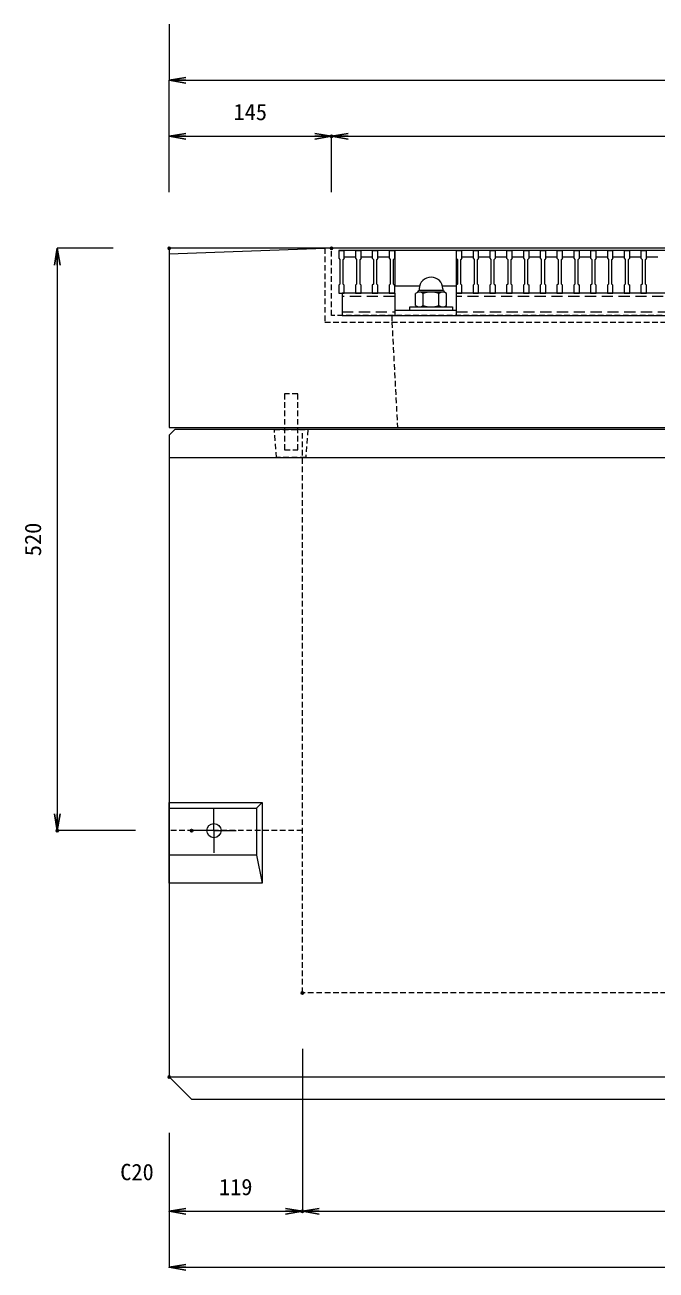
# Model space of a CAD drawing. Units: millimetres, scale not verified. Extents: x -1945 to 1945, y -1170 to 1670.
# Drawn here: x -766 to -202, y -533 to 579 of the extents above; entities that cross this region are included whole.
import ezdxf
from ezdxf.enums import TextEntityAlignment as Align

# ---------------------------------------------------------------- set-up
doc = ezdxf.new("R2010")
doc.units = ezdxf.units.MM
doc.header["$LTSCALE"] = 10
doc.header["$PDMODE"] = 32
doc.header["$PDSIZE"] = 2
doc.linetypes.add('USER1', pattern=[0.75, 0.5, -0.25])
doc.linetypes.add('USER2', pattern=[1.5, 1, -0.5])
doc.layers.add('0-0_0', color=7, linetype='Continuous')
doc.layers.add('0-2_DEFPOINTS', color=7, linetype='Continuous')
for name, color, linetype, lineweight in [('0-1_TITLE', 7, 'Continuous', 18), ('0-3_KIJUN', 7, 'USER1', 18), ('0-5_SUNPO', 3, 'Continuous', 18), ('0-7_10-GR', 5, 'Continuous', 18)]:
    doc.layers.add(name, color=color, linetype=linetype, lineweight=lineweight)
doc.styles.add('ＭＳ ゴシック', font='')
doc.styles.get('ＭＳ ゴシック').set_extended_font_data('MS Gothic')

# ---------------------------------------------------------------- blocks, each defined once
blk = doc.blocks.new('_OPEN')
at = {"layer": '0-0_0'}
blk.add_line((0, 0), (-1, 0), dxfattribs=at)
blk.add_lwpolyline([(-1, 0.1667), (0, 0), (-1, -0.1667)], dxfattribs=at)
blk = doc.blocks.new('D13')
at = {"layer": '0-2_DEFPOINTS'}
for p in [(1427.34, 1134.64), (1308.34, 1059.64), (1427.34, 939.64)]:
    blk.add_point(p, dxfattribs=at)
at = {"layer": '0-5_SUNPO'}
for p, q in [((1427.34, 1084.64), (1427.34, 939.64)), ((1308.34, 1009.64), (1308.34, 939.64)), ((1323.34, 939.64), (1412.34, 939.64))]:
    blk.add_line(p, q, dxfattribs=at)
at = {"layer": '0-5_SUNPO', "xscale": 15, "yscale": 15, "rotation": 180}
blk.add_blockref('_OPEN', (1308.34, 939.64), dxfattribs=at)
at = {"layer": '0-5_SUNPO', "xscale": 15, "yscale": 15}
blk.add_blockref('_OPEN', (1427.34, 939.64), dxfattribs=at)
at = {"layer": '0-5_SUNPO', "color": 7, "style": 'ＭＳ ゴシック'}
blk.add_text('119', height=14.66, dxfattribs=at).set_placement((1352.84, 949.64), align=Align.BOTTOM_LEFT)
blk = doc.blocks.new('D14')
at = {"layer": '0-2_DEFPOINTS'}
blk.add_point((1427.34, 1134.64), dxfattribs=at)
at = {"layer": '0-5_SUNPO'}
for p, q in [((1427.34, 1084.64), (1427.34, 939.64)), ((1442.34, 939.64), (2172.34, 939.64))]:
    blk.add_line(p, q, dxfattribs=at)
at = {"layer": '0-5_SUNPO', "xscale": 15, "yscale": 15, "rotation": 180}
blk.add_blockref('_OPEN', (1427.34, 939.64), dxfattribs=at)
blk = doc.blocks.new('D16')
at = {"layer": '0-2_DEFPOINTS'}
blk.add_point((1308.34, 1059.64), dxfattribs=at)
at = {"layer": '0-5_SUNPO'}
for p, q in [((1308.34, 1009.64), (1308.34, 889.64)), ((1323.34, 889.64), (2291.34, 889.64))]:
    blk.add_line(p, q, dxfattribs=at)
at = {"layer": '0-5_SUNPO', "xscale": 15, "yscale": 15, "rotation": 180}
blk.add_blockref('_OPEN', (1308.34, 889.64), dxfattribs=at)
blk = doc.blocks.new('D17')
at = {"layer": '0-2_DEFPOINTS'}
blk.add_point((1308.34, 1799.64), dxfattribs=at)
at = {"layer": '0-5_SUNPO'}
for p, q in [((1308.34, 1849.64), (1308.34, 1949.64)), ((1323.34, 1949.64), (2291.34, 1949.64))]:
    blk.add_line(p, q, dxfattribs=at)
at = {"layer": '0-5_SUNPO', "xscale": 15, "yscale": 15, "rotation": 180}
blk.add_blockref('_OPEN', (1308.34, 1949.64), dxfattribs=at)
blk = doc.blocks.new('D18')
at = {"layer": '0-2_DEFPOINTS'}
for p in [(1308.34, 1799.64), (1208.34, 1279.64), (1328.34, 1279.64)]:
    blk.add_point(p, dxfattribs=at)
at = {"layer": '0-5_SUNPO'}
for p, q in [((1258.34, 1799.64), (1208.34, 1799.64)), ((1208.34, 1784.64), (1208.34, 1294.64)), ((1278.34, 1279.64), (1208.34, 1279.64))]:
    blk.add_line(p, q, dxfattribs=at)
at = {"layer": '0-5_SUNPO', "xscale": 15, "yscale": 15}
for p, rotation in [((1208.34, 1799.64), 90), ((1208.34, 1279.64), 270)]:
    blk.add_blockref('_OPEN', p, dxfattribs=dict(at, rotation=rotation))
at = {"layer": '0-5_SUNPO', "color": 7, "style": 'ＭＳ ゴシック'}
blk.add_text('520', height=14.66, rotation=90, dxfattribs=at).set_placement((1198.34, 1524.64), align=Align.BOTTOM_LEFT)
blk = doc.blocks.new('D19')
at = {"layer": '0-2_DEFPOINTS'}
for p in [(1453.34, 1899.64), (1308.34, 1799.64), (1453.34, 1799.64)]:
    blk.add_point(p, dxfattribs=at)
at = {"layer": '0-5_SUNPO'}
for p, q in [((1308.34, 1849.64), (1308.34, 1899.64)), ((1323.34, 1899.64), (1438.34, 1899.64)), ((1453.34, 1849.64), (1453.34, 1899.64))]:
    blk.add_line(p, q, dxfattribs=at)
at = {"layer": '0-5_SUNPO', "xscale": 15, "yscale": 15, "rotation": 180}
blk.add_blockref('_OPEN', (1308.34, 1899.64), dxfattribs=at)
at = {"layer": '0-5_SUNPO', "xscale": 15, "yscale": 15}
blk.add_blockref('_OPEN', (1453.34, 1899.64), dxfattribs=at)
at = {"layer": '0-5_SUNPO', "color": 7, "style": 'ＭＳ ゴシック'}
blk.add_text('145', height=14.66, dxfattribs=at).set_placement((1365.84, 1909.64), align=Align.BOTTOM_LEFT)
blk = doc.blocks.new('D20')
at = {"layer": '0-2_DEFPOINTS'}
blk.add_point((1453.34, 1799.64), dxfattribs=at)
at = {"layer": '0-5_SUNPO'}
for p, q in [((1453.34, 1849.64), (1453.34, 1899.64)), ((1468.34, 1899.64), (2146.34, 1899.64))]:
    blk.add_line(p, q, dxfattribs=at)
at = {"layer": '0-5_SUNPO', "xscale": 15, "yscale": 15, "rotation": 180}
blk.add_blockref('_OPEN', (1453.34, 1899.64), dxfattribs=at)
blk = doc.blocks.new('D27')
at = {"layer": '0-5_SUNPO'}
for p, q in [((1308.34, 1999.64), (1308.34, 1949.64)), ((1323.34, 1949.64), (2291.34, 1949.64))]:
    blk.add_line(p, q, dxfattribs=at)
at = {"layer": '0-5_SUNPO', "xscale": 15, "yscale": 15, "rotation": 180}
blk.add_blockref('_OPEN', (1308.34, 1949.64), dxfattribs=at)
blk = doc.blocks.new('A$C587D1E35')
at = {"layer": '0-7_10-GR'}
for p, q in [((0, 58), (0, 51)), ((695, 58), (0, 58)), ((0, 58), (5, 58)), ((5, 51), (5, 58)), ((15, 58), (15, 51)), ((15, 58), (20, 58)), ((20, 51), (20, 58)), ((30, 58), (30, 51)), ((30, 58), (35, 58)), ((35, 51), (35, 58)), ((45, 58), (45, 51)), ((45, 58), (50, 58)), ((50, 51), (50, 58)), ((50, 58), (50, 26)), ((105, 58), (105, 51)), ((105, 58), (110, 58)), ((110, 51), (110, 58)), ((120, 58), (120, 51)), ((120, 58), (125, 58)), ((125, 51), (125, 58)), ((135, 58), (135, 51)), ((135, 58), (140, 58)), ((140, 51), (140, 58)), ((150, 58), (150, 51)), ((150, 58), (155, 58)), ((155, 51), (155, 58)), ((165, 58), (165, 51)), ((165, 58), (170, 58)), ((170, 51), (170, 58)), ((180, 58), (180, 51)), ((180, 58), (185, 58)), ((185, 51), (185, 58)), ((195, 58), (195, 51)), ((195, 58), (200, 58)), ((200, 51), (200, 58)), ((210, 58), (210, 51)), ((210, 58), (215, 58)), ((215, 51), (215, 58)), ((225, 58), (225, 51)), ((225, 58), (230, 58)), ((230, 51), (230, 58)), ((240, 58), (240, 51)), ((240, 58), (245, 58)), ((245, 51), (245, 58)), ((255, 58), (255, 51)), ((255, 58), (260, 58)), ((260, 51), (260, 58)), ((270, 58), (270, 51)), ((270, 58), (275, 58)), ((275, 51), (275, 58)), ((0, 51), (1, 50)), ((1, 50), (1, 28)), ((5, 51), (4, 50)), ((4, 28), (4, 50)), ((15, 52), (5, 52)), ((15, 51), (16, 50)), ((16, 50), (16, 28)), ((20, 51), (19, 50)), ((19, 28), (19, 50)), ((30, 52), (20, 52)), ((30, 51), (31, 50)), ((31, 50), (31, 28)), ((35, 51), (34, 50)), ((34, 28), (34, 50)), ((45, 52), (35, 52)), ((45, 51), (46, 50)), ((46, 50), (46, 28)), ((50, 51), (49, 50)), ((49, 28), (49, 50)), ((105, 51), (106, 50)), ((106, 50), (106, 28)), ((110, 51), (109, 50)), ((109, 28), (109, 50)), ((120, 52), (110, 52)), ((120, 51), (121, 50)), ((121, 50), (121, 28)), ((125, 51), (124, 50)), ((124, 28), (124, 50)), ((135, 52), (125, 52)), ((135, 51), (136, 50)), ((136, 50), (136, 28)), ((140, 51), (139, 50)), ((139, 28), (139, 50)), ((150, 52), (140, 52)), ((150, 51), (151, 50)), ((151, 50), (151, 28)), ((155, 51), (154, 50)), ((154, 28), (154, 50)), ((165, 52), (155, 52)), ((165, 51), (166, 50)), ((166, 50), (166, 28)), ((170, 51), (169, 50)), ((169, 28), (169, 50)), ((180, 52), (170, 52)), ((180, 51), (181, 50)), ((181, 50), (181, 28)), ((185, 51), (184, 50)), ((184, 28), (184, 50)), ((195, 52), (185, 52)), ((195, 51), (196, 50)), ((196, 50), (196, 28)), ((200, 51), (199, 50)), ((199, 28), (199, 50)), ((210, 52), (200, 52)), ((210, 51), (211, 50)), ((211, 50), (211, 28)), ((215, 51), (214, 50)), ((214, 28), (214, 50)), ((225, 52), (215, 52)), ((225, 51), (226, 50)), ((226, 50), (226, 28)), ((230, 51), (229, 50)), ((229, 28), (229, 50)), ((240, 52), (230, 52)), ((240, 51), (241, 50)), ((241, 50), (241, 28)), ((245, 51), (244, 50)), ((244, 28), (244, 50)), ((255, 52), (245, 52)), ((255, 51), (256, 50)), ((256, 50), (256, 28)), ((260, 51), (259, 50)), ((259, 28), (259, 50)), ((270, 52), (260, 52)), ((270, 51), (271, 50)), ((271, 50), (271, 28)), ((275, 51), (274, 50)), ((274, 28), (274, 50)), ((285, 52), (275, 52)), ((1, 28), (0, 27)), ((0, 27), (0, 20)), ((4, 28), (5, 27)), ((5, 20), (5, 27)), ((16, 28), (15, 27)), ((15, 27), (15, 20)), ((19, 28), (20, 27)), ((31, 28), (30, 27)), ((30, 27), (30, 20)), ((34, 28), (35, 27)), ((35, 20), (35, 27)), ((46, 28), (45, 27)), ((45, 27), (45, 20)), ((49, 28), (50, 27)), ((50, 20), (50, 27)), ((72.26, 26), (50, 26)), ((72, 23.7), (72, 22.2)), ((93, 23.7), (93, 22.2)), ((106, 28), (105, 27)), ((105, 27), (105, 20)), ((109, 28), (110, 27)), ((110, 20), (110, 27)), ((121, 28), (120, 27)), ((120, 27), (120, 20)), ((124, 28), (125, 27)), ((125, 20), (125, 27)), ((136, 28), (135, 27)), ((135, 27), (135, 20)), ((139, 28), (140, 27)), ((140, 20), (140, 27)), ((151, 28), (150, 27)), ((150, 27), (150, 20)), ((154, 28), (155, 27)), ((155, 20), (155, 27)), ((166, 28), (165, 27)), ((165, 27), (165, 20)), ((169, 28), (170, 27)), ((170, 20), (170, 27)), ((181, 28), (180, 27)), ((180, 27), (180, 20)), ((184, 28), (185, 27)), ((185, 20), (185, 27)), ((196, 28), (195, 27)), ((195, 27), (195, 20)), ((199, 28), (200, 27)), ((200, 20), (200, 27)), ((211, 28), (210, 27)), ((210, 27), (210, 20)), ((214, 28), (215, 27)), ((215, 20), (215, 27)), ((226, 28), (225, 27)), ((225, 27), (225, 20)), ((229, 28), (230, 27)), ((230, 20), (230, 27)), ((241, 28), (240, 27)), ((240, 27), (240, 20)), ((244, 28), (245, 27)), ((245, 20), (245, 27)), ((256, 28), (255, 27)), ((255, 27), (255, 20)), ((259, 28), (260, 27)), ((260, 20), (260, 27)), ((271, 28), (270, 27)), ((270, 27), (270, 20)), ((274, 28), (275, 27)), ((275, 20), (275, 27)), ((0, 20), (5, 20)), ((3, 20), (3, 0)), ((50, 20), (3, 20)), ((30, 20), (35, 20)), ((45, 20), (50, 20)), ((50, 20), (50, 0)), ((68.64, 8.78), (68.64, 19.62)), ((93, 22.2), (72, 22.2)), ((92.89, 20.7), (72.11, 20.7)), ((75.57, 8.78), (75.57, 19.62)), ((89.43, 8.78), (89.43, 19.62)), ((96.36, 8.78), (96.36, 19.62)), ((105, 20), (110, 20)), ((105, 20), (105, 0)), ((590, 20), (105, 20)), ((120, 20), (125, 20)), ((135, 20), (140, 20)), ((150, 20), (155, 20)), ((165, 20), (170, 20)), ((180, 20), (185, 20)), ((195, 20), (200, 20)), ((210, 20), (215, 20)), ((225, 20), (230, 20)), ((240, 20), (245, 20)), ((255, 20), (260, 20)), ((270, 20), (275, 20)), ((3, 0), (692, 0)), ((105, 4.5), (50, 4.5)), ((72.11, 7.7), (92.89, 7.7))]:
    blk.add_line(p, q, dxfattribs=at)
at = {"layer": '0-7_10-GR', "linetype": 'USER2'}
for p, q in [((50, 16.8), (3, 16.8)), ((590, 16.8), (105, 16.8)), ((3, 3.2), (50, 3.2)), ((105, 3.2), (590, 3.2))]:
    blk.add_line(p, q, dxfattribs=at)
at = {"layer": '0-7_10-GR'}
for points in [[(105, 58), (105, 26), (92.74, 26)], [(15, 20), (20, 20), (20, 27)]]:
    blk.add_lwpolyline(points, dxfattribs=at)
blk.add_lwpolyline([(63.5, 7.7), (101.5, 7.7), (101.5, 4.5), (63.5, 4.5)], close=True, dxfattribs=at)
for centre, radius, start, end in [((82.5, 23.7), 10.5, 0, 180), ((72.11, 14.61), 6.09, 55.33, 124.67), ((72, 20.7), 1.5, 90, 180), ((82.5, -2.04), 22.74, 72.259, 107.741), ((92.89, 14.61), 6.09, 55.33, 124.67), ((93, 20.7), 1.5, 0, 90), ((72.11, 13.79), 6.09, 235.33, 304.67), ((82.5, 30.44), 22.74, 252.259, 287.741), ((92.89, 13.79), 6.09, 235.33, 304.67)]:
    blk.add_arc(centre, radius, start, end, dxfattribs=at)

msp = doc.modelspace()

# ---------------------------------------------------------------- linework, layer by layer
at = {"layer": '0-3_KIJUN', "color": 3, "linetype": 'Continuous'}
msp.add_line((-636.66, 374.64), (-497.66, 379.64), dxfattribs=at)
at = {"layer": '0-3_KIJUN', "linetype": 'Continuous'}
for p, q in [((-636.66, 192.64), (361.34, 192.64)), ((-596.66, -140.36), (-596.66, -120.36)), ((-558.66, -120.36), (-553.66, -115.36)), ((-596.66, -140.36), (-616.66, -140.36)), ((-596.66, -140.36), (-596.66, -160.36)), ((-596.66, -140.36), (-576.66, -140.36)), ((-558.66, -162.36), (-553.66, -187.36)), ((-636.66, -360.36), (361.34, -360.36))]:
    msp.add_line(p, q, dxfattribs=at)
at = {"layer": '0-3_KIJUN'}
msp.add_line((-517.66, -140.36), (-636.66, -140.36), dxfattribs=at)
at = {"layer": '0-3_KIJUN', "linetype": 'Continuous'}
for points in [[(361.34, 219.64), (361.34, 379.64), (-636.66, 379.64), (-636.66, 219.64)], [(361.34, 212.64), (356.34, 217.64), (-631.66, 217.64), (-636.66, 212.64), (-636.66, -360.36), (-616.66, -380.36), (341.34, -380.36), (361.34, -360.36)], [(-636.66, -115.36), (-553.66, -115.36), (-553.66, -187.36), (-636.66, -187.36)], [(-636.66, -120.36), (-558.66, -120.36), (-558.66, -162.36), (-636.66, -162.36)]]:
    msp.add_lwpolyline(points, close=True, dxfattribs=at)
at = {"layer": '0-3_KIJUN'}
for points in [[(-491.66, 379.64), (-497.66, 379.64), (-497.66, 313.64), (222.34, 313.64), (222.34, 379.64), (216.34, 379.64), (216.34, 319.64), (-491.66, 319.64)], [(-521.66, 249.64), (-533.66, 249.64), (-533.66, 199.64), (-521.66, 199.64)], [(-542.66, 217.64), (-512.66, 217.64), (-514.66, 192.64), (-540.66, 192.64)]]:
    msp.add_lwpolyline(points, close=True, dxfattribs=at)
for points in [[(-437.66, 319.64), (-437.66, 313.64), (-432.66, 219.64), (157.34, 219.64), (162.34, 313.64), (162.34, 319.64)], [(242.34, 217.64), (242.34, -285.36), (-517.66, -285.36), (-517.66, 217.64)]]:
    msp.add_lwpolyline(points, dxfattribs=at)
at = {"layer": '0-3_KIJUN', "linetype": 'Continuous'}
msp.add_circle((-596.66, -140.36), 6.35, dxfattribs=at)

# ---------------------------------------------------------------- block references
at = {"layer": '0-1_TITLE'}
msp.add_blockref('A$C587D1E35', (-485.16, 319.64), dxfattribs=at)
at = {"layer": '0-5_SUNPO'}
for name in ['D27', 'D17', 'D19', 'D20', 'D18', 'D13', 'D14', 'D16']:
    msp.add_blockref(name, (-1945, -1420), dxfattribs=at)

# ---------------------------------------------------------------- texts
at = {"layer": '0-5_SUNPO', "color": 7, "style": 'ＭＳ ゴシック'}
msp.add_text('C20', height=14.66, dxfattribs=at).set_placement((-680.36, -457.01), align=Align.BOTTOM_LEFT)

doc.saveas('drawing.dxf')
